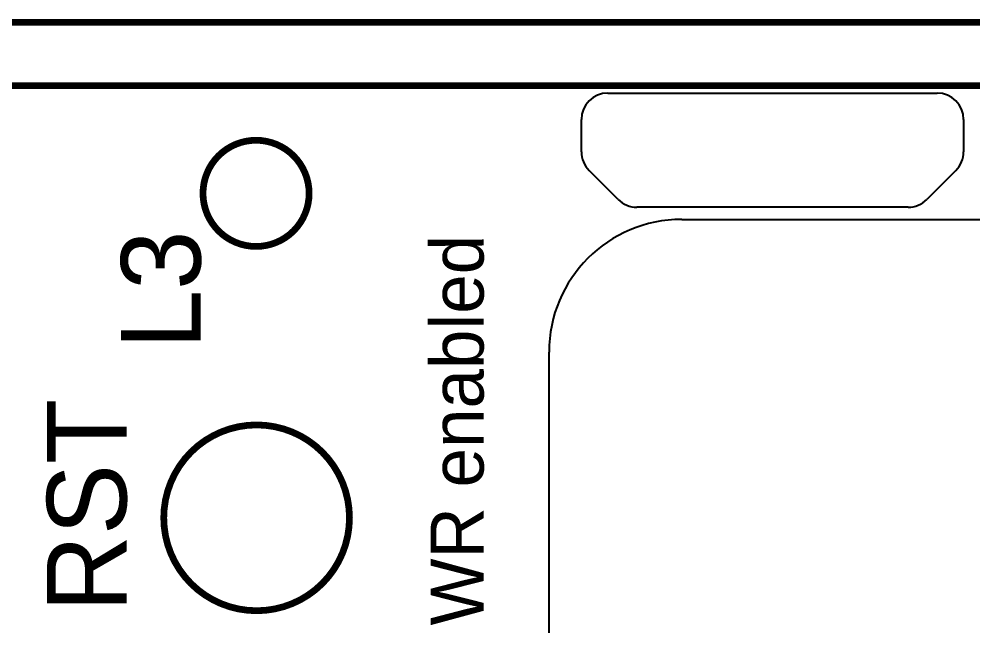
# Model space of a CAD drawing. Extents: x 28 to 177, y 60 to 80.
# Drawn here: x 98.56 to 116.54, y 68.19 to 79.62 of the extents above; entities that cross this region are included whole.
import ezdxf

# ---------------------------------------------------------------- set-up
doc = ezdxf.new("R2010")
doc.units = 0
doc.header["$MEASUREMENT"] = 0
doc.layers.add('MECHANICAL2', color=216, linetype='CONTINUOUS')
doc.layers.add('MECHANICAL4', color=56, linetype='CONTINUOUS')

msp = doc.modelspace()

# ---------------------------------------------------------------- linework, layer by layer
at = {"layer": 'MECHANICAL2'}
for p, q in [((109.657834, 78.227954), (115.859157, 78.227954)), ((109.157727, 77.122693), (109.157727, 77.727847)), ((116.359263, 77.727847), (116.359263, 77.122693)), ((109.849296, 76.223973), (109.304205, 76.769064)), ((116.212785, 76.769064), (115.667694, 76.223973)), ((115.314066, 76.077495), (110.202925, 76.077495)), ((111.047284, 75.848627), (165.55891, 75.848627)), ((108.546751, 64.746259), (108.546751, 73.348094))]:
    msp.add_line(p, q, dxfattribs=at)
at = {"layer": 'MECHANICAL2', "const_width": 0.127}
for points in [[(27.953401, 79.557606), (176.753492, 79.557606)], [(32.753402, 79.557616), (171.953489, 79.557616)], [(27.953401, 78.367606), (176.753492, 78.367606)], [(27.953401, 78.367606), (176.753492, 78.367606)]]:
    msp.add_lwpolyline(points, dxfattribs=at)
at = {"layer": 'MECHANICAL2'}
for points, const_width in [([(104.025311, 76.3386, 1), (102.02531, 76.3386, 1)], 0.127), ([(101.99356, 76.3386, 1), (102.05706, 76.3386, 1)], 0.0635), ([(103.993561, 76.3386, 1), (104.057061, 76.3386, 1)], 0.0635), ([(104.785927, 70.227007, 1), (101.285924, 70.227007, 1)], 0.127), ([(101.254174, 70.227007, 1), (101.317674, 70.227007, 1)], 0.0635), ([(104.754177, 70.227007, 1), (104.817677, 70.227007, 1)], 0.0635)]:
    msp.add_lwpolyline(points, format="xyb", close=True, dxfattribs=dict(at, const_width=const_width))
for centre, radius, start, end in [((109.657834, 77.727847), 0.500107, 90, 180), ((115.859157, 77.727847), 0.500107, 0, 90), ((109.657834, 77.122693), 0.500107, 180, 225), ((115.859157, 77.122693), 0.500107, 315, 0), ((110.202925, 76.577602), 0.500107, 225, 270), ((115.314066, 76.577602), 0.500107, 270, 315), ((111.047284, 73.348094), 2.500533, 90, 180)]:
    msp.add_arc(centre, radius, start, end, dxfattribs=at)

# ---------------------------------------------------------------- texts
at = {"layer": 'MECHANICAL4'}
for s, height, p in [('L3', 1.5, (101.981, 73.406)), ('WR enabled', 1.000001, (107.315, 68.199)), ('RST', 1.5, (100.584, 68.453))]:
    msp.add_text(s, height=height, rotation=90, dxfattribs=at).set_placement(p)

doc.saveas('drawing.dxf')
